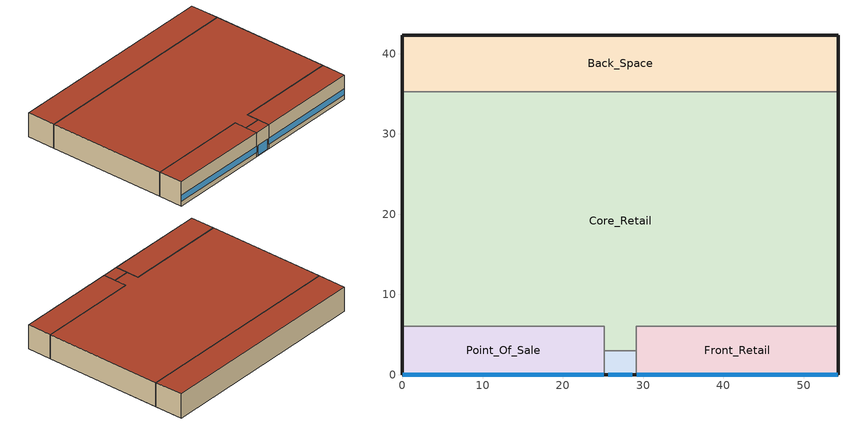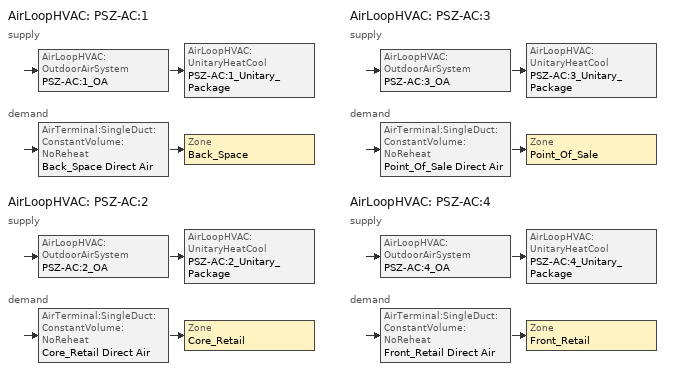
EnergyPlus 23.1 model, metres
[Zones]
Back_Space
 floor ground (ext-slab): 54.27,35.27 0,35.27 0,42.27 54.27,42.27 z0
 wall outside (Mass Non-res Ext Wall): 54.27,35.27 54.27,42.27 0,42.27 0,35.27 z0:6.1
 wall to Core_Retail (int-walls): 0,35.27 54.27,35.27 z0:6.1
 roof outside (IEAD Non-res Roof): 0,35.27 54.27,35.27 54.27,42.27 0,42.27 z6.1
Core_Retail
 floor ground (ext-slab): 25.14,3 25.14,6 0,6 0,35.27 54.27,35.27 54.27,6 29.14,6 29.14,3 z0
 wall outside (Mass Non-res Ext Wall): 54.27,6 54.27,35.27 / 0,35.27 0,6 z0:6.1
 wall to Front_Retail (int-walls): 29.14,3 29.14,6 54.27,6 z0:6.1
 wall to Point_Of_Sale (int-walls): 0,6 25.14,6 25.14,3 z0:6.1
 wall to Front_Entry (int-walls): 25.14,3 29.14,3 z0:6.1
 roof outside (IEAD Non-res Roof): 25.14,6 25.14,3 29.14,3 29.14,6 54.27,6 54.27,35.27 0,35.27 0,6 z6.1
Front_Entry
 floor ground (ext-slab): 25.14,0 25.14,3 29.14,3 29.14,0 z0
 wall outside (Mass Non-res Ext Wall): 25.14,0 29.14,0 z0:6.1
 wall to Front_Retail (int-walls): 29.14,0 29.14,3 z0:6.1
 wall to Point_Of_Sale (int-walls): 25.14,3 25.14,0 z0:6.1
 window (Window Non-res Fixed): 25.64,0 28.64,0 z0.05:2.66
 roof outside (IEAD Non-res Roof): 25.14,3 25.14,0 29.14,0 29.14,3 z6.1
Front_Retail
 floor ground (ext-slab): 54.27,0 29.14,0 29.14,6 54.27,6 z0
 wall outside (Mass Non-res Ext Wall): 29.14,0 54.27,0 54.27,6 z0:6.1
 window (Window Non-res Fixed): 29.19,0 54.22,0 z1.14:2.66
 roof outside (IEAD Non-res Roof): 29.14,0 54.27,0 54.27,6 29.14,6 z6.1
Point_Of_Sale
 floor ground (ext-slab): 0,0 0,6 25.14,6 25.14,0 z0
 wall outside (Mass Non-res Ext Wall): 0,6 0,0 25.14,0 z0:6.1
 window (Window Non-res Fixed): 0.05,0 25.09,0 z1.14:2.66
 roof outside (IEAD Non-res Roof): 0,6 0,0 25.14,0 25.14,6 z6.1
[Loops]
AirLoopHVAC 'PSZ-AC:1'
 supply: AirLoopHVAC:OutdoorAirSystem 'PSZ-AC:1_OA' > AirLoopHVAC:UnitaryHeatCool 'PSZ-AC:1_Unitary_Package'
 demand: AirTerminal:SingleDuct:ConstantVolume:NoReheat 'Back_Space Direct Air' > Zone 'Back_Space'
AirLoopHVAC 'PSZ-AC:2'
 supply: AirLoopHVAC:OutdoorAirSystem 'PSZ-AC:2_OA' > AirLoopHVAC:UnitaryHeatCool 'PSZ-AC:2_Unitary_Package'
 demand: AirTerminal:SingleDuct:ConstantVolume:NoReheat 'Core_Retail Direct Air' > Zone 'Core_Retail'
AirLoopHVAC 'PSZ-AC:3'
 supply: AirLoopHVAC:OutdoorAirSystem 'PSZ-AC:3_OA' > AirLoopHVAC:UnitaryHeatCool 'PSZ-AC:3_Unitary_Package'
 demand: AirTerminal:SingleDuct:ConstantVolume:NoReheat 'Point_Of_Sale Direct Air' > Zone 'Point_Of_Sale'
AirLoopHVAC 'PSZ-AC:4'
 supply: AirLoopHVAC:OutdoorAirSystem 'PSZ-AC:4_OA' > AirLoopHVAC:UnitaryHeatCool 'PSZ-AC:4_Unitary_Package'
 demand: AirTerminal:SingleDuct:ConstantVolume:NoReheat 'Front_Retail Direct Air' > Zone 'Front_Retail'
[Building]
Ref Bldg Stand-alone Retail New2004_v1.3_5.0: Loads convergence tolerance value=0.04; Maximum number of warmup days=25; Minimum number of warmup days=6; North axis=0; Solar distribution=FullInteriorAndExterior; Temperature convergence tolerance value=0.2; Terrain=City
[Site:GroundTemperature:BuildingSurface]
19.527, 19.502, 19.536, 19.598, 20.002, 21.64, 22.225, 22.375, 21.449, 20.121, 19.802, 19.633
[Site:Location]
USA IL-CHICAGO-OHARE: Elevation=190; Latitude=41.77; Longitude=-87.75; Time zone=-6
[Site:WaterMainsTemperature]
Annual average outdoor air temperature=9.69; Calculation method=Correlation; Maximum difference in monthly average outdoor air temperatures=28.1
[SizingPeriod:DesignDay] Barometric pressure=99063; Day of month=21; Daylight saving time indicator=No; Humidity condition type=WetBulb; Rain indicator=No; Snow indicator=No; Solar model indicator=ASHRAEClearSky
Name | Daily dry bulb temperature range | Day type | Maximum dry bulb temperature | Month | Sky clearness | Wetbulb or dewpoint at maximum dry bulb | Wind direction | Wind speed
CHICAGO Ann Clg .4% Condns WB=>MDB | 10.7 | SummerDesignDay | 31.2 | 7 | 1 | 25.5 | 230 | 5.3
CHICAGO Ann Htg 99.6% Condns DB | 0 | WinterDesignDay | -20.6 | 1 | 0 | -20.6 | 270 | 4.9
[Construction]
IEAD Non-res Roof: Roof Membrane, IEAD NonRes Roof Insulation, Metal Decking
InteriorFurnishings: Std Wood 6inch
Mass Non-res Ext Wall: 1IN Stucco, 8IN Concrete HW, Mass NonRes Wall Insulation, 1/2IN Gypsum
Window Non-res Fixed: NonRes Fixed Assembly Window
ext-slab: HW CONCRETE
int-walls: 1/2IN Gypsum, 1/2IN Gypsum
[Material] Thermal absorptance=0.9
Name | Conductivity | Density | Roughness | Solar absorptance | Specific heat | Thickness | Visible absorptance
1/2IN Gypsum | 0.16 | 784.9 | Smooth | 0.92 | 830 | 0.0127 | 0.92
1IN Stucco | 0.6918 | 1858 | Smooth | 0.92 | 837 | 0.0253 | 0.92
8IN CONCRETE HW | 1.311 | 2240 | Rough | 0.7 | 836.8 | 0.2032 | 0.7
HW CONCRETE | 1.311 | 2240 | Rough | 0.7 | 836.8 | 0.1016 | 0.7
IEAD NonRes Roof Insulation | 0.049 | 265 | MediumRough | 0.7 | 836.8 | 0.127339 | 0.7
Mass NonRes Wall Insulation | 0.049 | 265 | MediumRough | 0.7 | 836.8 | 0.0495495 | 0.7
Metal Decking | 45.006 | 7680 | MediumSmooth | 0.7 | 418.4 | 0.0015 | 0.3
Roof Membrane | 0.16 | 1121.29 | VeryRough | 0.7 | 1460 | 0.0095 | 0.7
Std Wood 6inch | 0.12 | 540 | MediumSmooth | 0.7 | 1210 | 0.15 | 0.7
[WindowMaterial:SimpleGlazingSystem]
NonRes Fixed Assembly Window: Solar heat gain coefficient=0.39; U factor=3.23646
[AirLoopHVAC] Design supply air flow rate=Autosize
PSZ-AC:1; PSZ-AC:2; PSZ-AC:3; PSZ-AC:4
[AirLoopHVAC:UnitaryHeatCool] Availability schedule=ALWAYS_ON; Cooling supply air flow rate=Autosize; Dehumidification control type=None; Fan placement=BlowThrough; Heating supply air flow rate=Autosize; Maximum supply air temperature=Autosize; No load supply air flow rate=Autosize; Supply air fan operating mode schedule=HVACOperationSchd
Name | Controlling zone or thermostat location | Cooling coil | Heating coil | Supply fan
PSZ-AC:1_Unitary_Package | Back_Space | PSZ-AC:1_Unitary_Package_CoolCoil | PSZ-AC:1_Unitary_Package_HeatCoil | PSZ-AC:1_Unitary_Package_fan
PSZ-AC:2_Unitary_Package | Core_Retail | PSZ-AC:2_Unitary_Package_CoolCoil | PSZ-AC:2_Unitary_Package_HeatCoil | PSZ-AC:2_Unitary_Package_fan
PSZ-AC:3_Unitary_Package | Point_Of_Sale | PSZ-AC:3_Unitary_Package_CoolCoil | PSZ-AC:3_Unitary_Package_HeatCoil | PSZ-AC:3_Unitary_Package_fan
PSZ-AC:4_Unitary_Package | Front_Retail | PSZ-AC:4_Unitary_Package_CoolCoil | PSZ-AC:4_Unitary_Package_HeatCoil | PSZ-AC:4_Unitary_Package_fan
[AirTerminal:SingleDuct:ConstantVolume:NoReheat] Availability schedule=ALWAYS_ON; Maximum air flow rate=Autosize
Back_Space Direct Air; Core_Retail Direct Air; Front_Retail Direct Air; Point_Of_Sale Direct Air
[AvailabilityManager:NightCycle] Applicability schedule=ALWAYS_ON; Control type=CycleOnAny; Cycling run time=1800; Cycling run time control type=FixedRunTime; Fan schedule=HVACOperationSchd; Thermostat tolerance=1
PSZ-AC:1 Availability Manager; PSZ-AC:2 Availability Manager; PSZ-AC:3 Availability Manager; PSZ-AC:4 Availability Manager
[Coil:Cooling:DX:SingleSpeed] 2023 rated evaporator fan power per volume flow rate=934.4; Availability schedule=ALWAYS_ON; Gross rated sensible heat ratio=Autosize; Gross rated total cooling capacity=Autosize; Rated air flow rate=Autosize
Name | Energy input ratio function of flow fraction curve | Energy input ratio function of temperature curve | Gross rated cooling cop | Part load fraction correlation curve | Total cooling capacity function of flow fraction curve | Total cooling capacity function of temperature curve
PSZ-AC:1_Unitary_Package_CoolCoil | ConstantCubic | Cool-EIR-fT | 3.50016 | Cool-PLF-fPLR | ConstantCubic | Cool-Cap-fT
PSZ-AC:2_Unitary_Package_CoolCoil | Measured_CoolCStandard10Ton_EIRFFF | Measured_CoolCStandard10Ton_EIRFT | 3.23372 | No_PLR_Degredation | Measured_CoolCStandard10Ton_CapFF | Measured_CoolCStandard10Ton_CapFT
PSZ-AC:3_Unitary_Package_CoolCoil; PSZ-AC:4_Unitary_Package_CoolCoil | ConstantCubic | Cool-EIR-fT | 3.66668 | Cool-PLF-fPLR | ConstantCubic | Cool-Cap-fT
[Coil:Heating:Electric]
Front_Entry Unit Heater coil: Availability schedule=ALWAYS_ON; Efficiency=1; Nominal capacity=Autosize
[Coil:Heating:Fuel] Availability schedule=ALWAYS_ON; Fuel type=NaturalGas; Nominal capacity=Autosize
Name | Burner efficiency
PSZ-AC:1_Unitary_Package_HeatCoil; PSZ-AC:3_Unitary_Package_HeatCoil; PSZ-AC:4_Unitary_Package_HeatCoil | 0.8
PSZ-AC:2_Unitary_Package_HeatCoil | 0.78
[Controller:OutdoorAir] Economizer control action type=ModulateFlow; Economizer maximum limit dry bulb temperature=28; Economizer maximum limit enthalpy=64000; Economizer minimum limit dry bulb temperature=-100; Lockout type=NoLockout; Maximum outdoor air flow rate=Autosize; Minimum limit type=FixedMinimum; Minimum outdoor air flow rate=Autosize; Minimum outdoor air schedule=HVACOperationSchd
Name | Economizer control type
PSZ-AC:1_OA_Controller; PSZ-AC:3_OA_Controller; PSZ-AC:4_OA_Controller | NoEconomizer
PSZ-AC:2_OA_Controller | DifferentialDryBulb
[DesignSpecification:OutdoorAir] Outdoor air method=Flow/Area
Name | Outdoor air flow per zone floor area
SZ DSOA Back_Space | 0.00075
SZ DSOA Core_Retail; SZ DSOA Front_Retail; SZ DSOA Point_Of_Sale | 0.0015
SZ DSOA Front_Entry | 0
[ElectricEquipment] Design level calculation method=Watts/Area; End use subcategory=MiscPlug; Fraction latent=0; Fraction lost=0; Fraction radiant=0.5; Schedule=BLDG_EQUIP_SCH
Name | Watts per zone floor area | Zone or zonelist or space or spacelist
Back_Space_MiscPlug_Equip | 8.07 | Back_Space
Core_Retail_MiscPlug_Equip | 3.23 | Core_Retail
Front_Retail_MiscPlug_Equip | 3.23 | Front_Retail
Point_Of_Sale_MiscPlug_Equip | 21.52 | Point_Of_Sale
[Exterior:Lights]
Exterior Facade Lighting: Control option=AstronomicalClock; Design level=8266; End use subcategory=Exterior Facade Lighting; Schedule=ALWAYS_ON
[Fan:ConstantVolume]
Front_Entry Unit HeaterFan: Availability schedule=ALWAYS_ON; End use subcategory=Unit Heater Fans; Fan total efficiency=0.53625; Maximum flow rate=Autosize; Motor efficiency=0.825; Motor in airstream fraction=1; Pressure rise=49.8
[Fan:OnOff] Availability schedule=HVACOperationSchd; End use subcategory=Unitary Fans; Maximum flow rate=Autosize; Motor in airstream fraction=1
Name | Fan total efficiency | Motor efficiency | Pressure rise
PSZ-AC:1_Unitary_Package_fan | 0.56875 | 0.875 | 622
PSZ-AC:2_Unitary_Package_fan | 0.5915 | 0.91 | 1109.648
PSZ-AC:3_Unitary_Package_fan | 0.546 | 0.84 | 622
PSZ-AC:4_Unitary_Package_fan | 0.53625 | 0.825 | 622
[InternalMass] Construction=InteriorFurnishings
Name | Zone or zonelist | Surface area
Back_Space Internal Mass | Back_Space | 759.78
Core_Retail Internal Mass | Core_Retail | 3200.97
Front_Entry Internal Mass | Front_Entry | 24
Front_Retail Internal Mass | Front_Retail | 301.62
Point_Of_Sale Internal Mass | Point_Of_Sale | 301.62
[Lights] Design level calculation method=Watts/Area; End use subcategory=General; Fraction radiant=0.7; Fraction replaceable=1; Fraction visible=0.2; Return air fraction=0; Return air fraction calculated from plenum temperature=No; Schedule=BLDG_LIGHT_SCH
Name | Watts per zone floor area | Zone or zonelist or space or spacelist
Back_Space_Lights | 8.61 | Back_Space
Core_Retail_Lights | 18.29 | Core_Retail
Front_Entry_Lights | 11.84 | Front_Entry
Front_Retail_Lights | 18.29 | Front_Retail
Point_Of_Sale_Lights | 18.29 | Point_Of_Sale
[People] Activity level schedule=ACTIVITY_SCH; Air velocity schedule=AIR_VELO_SCH; Clothing insulation calculation method=ClothingInsulationSchedule; Clothing insulation schedule=CLOTHING_SCH; Enable ashrae 55 comfort warnings=No; Fraction radiant=0.3; Mean radiant temperature calculation type=ZoneAveraged; Number of people calculation method=Area/Person; Number of people schedule=BLDG_OCC_SCH; Sensible heat fraction=Autocalculate; Thermal comfort model 1 type=Fanger; Work efficiency schedule=WORK_EFF_SCH
Name | Floor area per person | Zone or zonelist or space or spacelist
Back_Space People | 27.87 | Back_Space
Core_Retail People | 6.19 | Core_Retail
Front_Entry People | 6.19 | Front_Entry
Front_Retail People | 6.19 | Front_Retail
Point_Of_Sale People | 6.19 | Point_Of_Sale
[SetpointManager:MixedAir] Control variable=Temperature
Name | Setpoint node or nodelist
PSZ-AC:1_OAMixed Air Temp Manager | PSZ-AC:1_OA-PSZ-AC:1_Unitary_PackageNode
PSZ-AC:2_OAMixed Air Temp Manager | PSZ-AC:2_OA-PSZ-AC:2_Unitary_PackageNode
PSZ-AC:3_OAMixed Air Temp Manager | PSZ-AC:3_OA-PSZ-AC:3_Unitary_PackageNode
PSZ-AC:4_OAMixed Air Temp Manager | PSZ-AC:4_OA-PSZ-AC:4_Unitary_PackageNode
[SetpointManager:SingleZone:Reheat] Control variable=Temperature; Maximum supply air temperature=50; Minimum supply air temperature=10
Name | Control zone | Setpoint node or nodelist
SupAirTemp MngrBack_Space | Back_Space | PSZ-AC:1 Supply Equipment Outlet Node
SupAirTemp MngrCore_Retail | Core_Retail | PSZ-AC:2 Supply Equipment Outlet Node
SupAirTemp MngrFront_Retail | Front_Retail | PSZ-AC:4 Supply Equipment Outlet Node
SupAirTemp MngrPoint_Of_Sale | Point_Of_Sale | PSZ-AC:3 Supply Equipment Outlet Node
[Sizing:System] 100 outdoor air in cooling=No; 100 outdoor air in heating=No; Central cooling capacity control method=VAV; Central cooling design supply air humidity ratio=0.0085; Central cooling design supply air temperature=12.8; Central heating design supply air humidity ratio=0.008; Central heating design supply air temperature=40; Central heating maximum system air flow ratio=1; Cooling design capacity=Autosize; Cooling design capacity method=CoolingDesignCapacity; Cooling supply air flow rate=0; Cooling supply air flow rate method=DesignDay; Design outdoor air flow rate=Autosize; Heating design capacity=Autosize; Heating design capacity method=HeatingDesignCapacity; Heating supply air flow rate=0; Heating supply air flow rate method=DesignDay; Precool design humidity ratio=0.008; Precool design temperature=12.8; Preheat design humidity ratio=0.008; Preheat design temperature=7; Type of load to size on=Sensible; Type of zone sum to use=NonCoincident; Zone maximum outdoor air fraction=1
PSZ-AC:1; PSZ-AC:2; PSZ-AC:3; PSZ-AC:4
[Sizing:Zone] Account for dedicated outdoor air system=No; Cooling design air flow method=DesignDay; Dedicated outdoor air high setpoint temperature for design=Autosize; Dedicated outdoor air low setpoint temperature for design=Autosize; Dedicated outdoor air system control strategy=NeutralSupplyAir; Heating design air flow method=DesignDay; Zone cooling design supply air humidity ratio=0.0085; Zone cooling design supply air temperature=14; Zone cooling design supply air temperature input method=SupplyAirTemperature; Zone heating design supply air humidity ratio=0.008; Zone heating design supply air temperature=40; Zone heating design supply air temperature input method=SupplyAirTemperature
Name | Design specification outdoor air object
Back_Space | SZ DSOA Back_Space
Core_Retail | SZ DSOA Core_Retail
Front_Entry | SZ DSOA Front_Entry
Front_Retail | SZ DSOA Front_Retail
Point_Of_Sale | SZ DSOA Point_Of_Sale
[ThermostatSetpoint:DualSetpoint] Heating setpoint temperature schedule=HTGSETP_SCH
Name | Cooling setpoint temperature schedule
Back_Space DualSPSched; Core_Retail DualSPSched; Front_Retail DualSPSched; Point_Of_Sale DualSPSched | CLGSETP_SCH
Front_Entry DualSPSched | FRONT_ENTRY_COOLING
[UtilityCost:Charge:Block] Category variable=EnergyCharges; Season=Annual; Source variable=totalEnergy
Name | Block 1 cost per unit value or variable | Block 2 cost per unit value or variable | Block 3 cost per unit value or variable | Block 4 cost per unit value or variable | Block size 1 value or variable | Block size 2 value or variable | Block size 3 value or variable | Block size 4 value or variable | Tariff | Utility cost charge block | Block size multiplier value or variable
UtilityCost:Charge:Block 1 | 0.108222 | 0.087021 | 0.07842 | 0.05832 | 300 | 700 | 1500 | remaining | PSI_LLF_LowLoadFactorService | AnnualEnergyCharge
UtilityCost:Charge:Block 2 | 0 | 0.051773 | 0.046965 |  | 190 | 110 | remaining |  | PSI_LLF_LowLoadFactorService | AnnualDemandBaseCharge | TotalDemand
UtilityCost:Charge:Block 3 | 0.082409 | 0.072873 | 0.061696 | 0.041179 | 300 | 700 | 1500 | remaining | PSI_CS_CommercialElectricService | AnnualEnergyCharge
[UtilityCost:Charge:Simple] Season=Annual
Name | Category variable | Cost per unit value or variable | Source variable | Tariff | Utility cost charge simple
UtilityCost:Charge:Simple 1 | EnergyCharges | 0.002028 | totalEnergy | PSI_LLF_LowLoadFactorService | FuelCostAdjustEnergyCharge
UtilityCost:Charge:Simple 2 | EnergyCharges | 0.000536 | totalEnergy | PSI_LLF_LowLoadFactorService | QualPollutionControlAdjustEnergyCharge
UtilityCost:Charge:Simple 3 | EnergyCharges | 0.001127 | totalEnergy | PSI_LLF_LowLoadFactorService | SoxNoxRiderAdjustEnergyCharge
UtilityCost:Charge:Simple 4 | EnergyCharges | -0.00037 | totalEnergy | PSI_LLF_LowLoadFactorService | DSMRiderAdjustEnergyCharge
UtilityCost:Charge:Simple 5 | EnergyCharges | -3.1e-05 | totalEnergy | PSI_LLF_LowLoadFactorService | PurchPowerTrackerAdjustEnergyCharge
UtilityCost:Charge:Simple 6 | EnergyCharges | -0.000216 | totalEnergy | PSI_LLF_LowLoadFactorService | MidwestISOAdjustEnergyCharge
UtilityCost:Charge:Simple 7 | EnergyCharges | 0.000833 | totalEnergy | PSI_LLF_LowLoadFactorService | CleanCoalRiderEnergyCharge
UtilityCost:Charge:Simple 8 | Taxes | 0.08 | SubTotal | PSI_LLF_LowLoadFactorService | TaxofeightPercent
UtilityCost:Charge:Simple 9 | EnergyCharges | 0.002028 | totalEnergy | PSI_CS_CommercialElectricService | FuelCostAdjustEnergyCharge
UtilityCost:Charge:Simple 10 | EnergyCharges | 0.000536 | totalEnergy | PSI_CS_CommercialElectricService | QualPollutionControlAdjustEnergyCharge
UtilityCost:Charge:Simple 11 | EnergyCharges | 0.001127 | totalEnergy | PSI_CS_CommercialElectricService | SoxNoxRiderAdjustEnergyCharge
UtilityCost:Charge:Simple 12 | EnergyCharges | 2.1e-05 | totalEnergy | PSI_CS_CommercialElectricService | DSMRiderAdjustEnergyCharge
UtilityCost:Charge:Simple 13 | EnergyCharges | 3.4e-05 | totalEnergy | PSI_CS_CommercialElectricService | PurchPowerTrackerAdjustEnergyCharge
UtilityCost:Charge:Simple 14 | EnergyCharges | -0.000203 | totalEnergy | PSI_CS_CommercialElectricService | MidwestISOAdjustEnergyCharge
UtilityCost:Charge:Simple 15 | EnergyCharges | 0.000807 | totalEnergy | PSI_CS_CommercialElectricService | CleanCoalRiderEnergyCharge
UtilityCost:Charge:Simple 16 | Taxes | 0.08 | SubTotal | PSI_CS_CommercialElectricService | TaxofeightPercent
UtilityCost:Charge:Simple 17 | EnergyCharges | IN_MonthlyGasRates | totalEnergy | IN_EIAMonthlyRateGas | MonthlyRateGasCharge
UtilityCost:Charge:Simple 18 | Taxes | 0.08 | SubTotal | IN_EIAMonthlyRateGas | TaxofEightPercent
[UtilityCost:Qualify] Season=Annual; Threshold test=Count; Threshold value or variable=75; Variable=TotalDemand
Name | Number of months | Qualify type | Tariff | Utility cost qualify
UtilityCost:Qualify 1 | 12 | Minimum | PSI_LLF_LowLoadFactorService | MinDemand75kw
UtilityCost:Qualify 2 | 1 | Maximum | PSI_CS_CommercialElectricService | MaxDemand75kw
[UtilityCost:Tariff]
Name | Conversion factor choice | Group | Monthly charge or variable | Output meter | Demand window length
IN_EIAMonthlyRateGas | MCF | Comm Gas | 0 | NaturalGas:Facility
PSI_CS_CommercialElectricService | kWh | Comm Elect | 9.4 | Electricity:Facility
PSI_LLF_LowLoadFactorService | kWh | Comm Elect | 15 | Electricity:Facility | HalfHour
[UtilityCost:Variable]
IN_MonthlyGasRates: January value=8.22; February value=7.51; March value=8.97; April value=9.01; May value=9.16; June value=10.44; July value=10.32; August value=10.13; September value=9.2; October value=8.18; November value=7.83; December value=7.63; Tariff=IN_EIAMonthlyRateGas; Variable type=Currency
[Zone] Floor area=Autocalculate; Multiplier=1; Part of total floor area=Yes; Type=1
Back_Space; Core_Retail; Front_Entry; Front_Retail; Point_Of_Sale
[ZoneControl:Thermostat] Control type schedule=Dual Zone Control Type Sched
Name | Zone or zonelist | Control 1
Back_Space Thermostat | Back_Space | Back_Space DualSPSched
Core_Retail Thermostat | Core_Retail | Core_Retail DualSPSched
Front_Entry Thermostat | Front_Entry | Front_Entry DualSPSched
Front_Retail Thermostat | Front_Retail | Front_Retail DualSPSched
Point_Of_Sale Thermostat | Point_Of_Sale | Point_Of_Sale DualSPSched
[Zone equipment]
Back_Space: Back_Space Direct Air
Core_Retail: Core_Retail Direct Air
Front_Entry: Front_Entry Unit Heater
Front_Retail: Front_Retail Direct Air
Point_Of_Sale: Point_Of_Sale Direct Air
[ZoneHVAC:UnitHeater]
Front_Entry Unit Heater: Availability schedule=ALWAYS_ON; Heating coil=Front_Entry Unit Heater coil; Heating convergence tolerance=0.001; Maximum hot water or steam flow rate=Autosize; Maximum supply air flow rate=Autosize; Minimum hot water or steam flow rate=0; Supply air fan=Front_Entry Unit HeaterFan; Supply air fan operation during no heating=No
[ZoneInfiltration:DesignFlowRate] Constant term coefficient=1; Temperature term coefficient=0; Velocity squared term coefficient=0; Velocity term coefficient=0
Name | Design flow rate calculation method | Flow rate per exterior surface area | Schedule | Zone or zonelist or space or spacelist | Air changes per hour
Back_Space_Infiltration | Flow/ExteriorArea | 0.000302 | INFIL_HALF_ON_SCH | Back_Space
Core_Retail_Infiltration | Flow/ExteriorArea | 0.000302 | INFIL_HALF_ON_SCH | Core_Retail
Front_Entry_Infiltration | AirChanges/Hour |  | INFIL_FRONT_SCH | Front_Entry | 1
Front_Retail_Infiltration | Flow/ExteriorArea | 0.000302 | INFIL_HALF_ON_SCH | Front_Retail
Point_Of_Sale_Infiltration | Flow/ExteriorArea | 0.000302 | INFIL_HALF_ON_SCH | Point_Of_Sale
[Curve:Biquadratic]
Name | Maximum value of x | Maximum value of y | Minimum value of x | Minimum value of y | Coefficient1 constant | Coefficient2 x | Coefficient3 x 2 | Coefficient4 y | Coefficient5 y 2 | Coefficient6 x y
Cool-Cap-fT | 100 | 100 | -100 | -100 | 0.971212 | -0.0152755 | 0.00144345 | -0.00039321 | -6.8364e-06 | -0.000290596
Cool-EIR-fT | 100 | 100 | -100 | -100 | 0.286871 | 0.0239022 | -0.000810648 | 0.0134585 | 0.000338936 | -0.000487004
Measured_CoolCStandard10Ton_CapFT | 29.4 | 50.3 | 11.1 | 10 | 0.52357 | 0.03478 | 0 | -0.001915 | -0.00010838 | 0
Measured_CoolCStandard10Ton_EIRFT | 29.4 | 50.3 | 11.1 | 10 | 0.9847 | -0.04285 | 0.0013562 | 0.009934 | 0.0006398 | -0.001169
[Curve:Cubic]
ConstantCubic: Maximum value of x=100; Minimum value of x=-100; Coefficient1 constant=1; Coefficient2 x=0; Coefficient3 x 2=0; Coefficient4 x 3=0
[Curve:Quadratic]
Name | Maximum curve output | Maximum value of x | Minimum curve output | Minimum value of x | Coefficient1 constant | Coefficient2 x | Coefficient3 x 2
Cool-PLF-fPLR | 1 | 1 | 0.7 | 0 | 0.909496 | 0.0986477 | -0.00819488
Measured_CoolCStandard10Ton_CapFF |  | 1.197 |  | 0.776 | 0.7685 | 0.2315 | 0
Measured_CoolCStandard10Ton_EIRFFF |  | 1.197 |  | 0.776 | 1.192 | -0.1917 | 0
No_PLR_Degredation |  | 1 |  | 0 | 1 | 0 | 0
[Schedule:Compact]
ACTIVITY_SCH: Through: 12/31, For: AllDays, Until: 24:00, 120
AIR_VELO_SCH: Through: 12/31, For: AllDays, Until: 24:00, 0.2
ALWAYS_ON: Through: 12/31, For: AllDays, Until: 24:00, 1
BLDG_EQUIP_SCH: Through: 12/31, For: Weekdays, Until: 07:00, 0.2, Until: 08:00, 0.4, Until: 09:00, 0.7, Until: 18:00, 0.9, Until: 20:00, 0.8, Until: 21:00, 0.7, Until: 22:00, 0.4, Until: 24:00, 0.2, For: Saturday, Until: 07:00, 0.15, Until: 08:00, 0.3, Until: 09:00, 0.5, Until: 10:00, 0.8, Until: 18:00, 0.9, Until: 19:00, 0.7, Until: 21:00, 0.5, Until: 22:00, 0.3, Until: 24:00, 0.15, For: SummerDesignDay, Until: 24:00, 1, For: WinterDesignDay, Until: 24:00, 0, For: AllOtherDays, Until: 08:00, 0.15, Until: 10:00, 0.3, Until: 12:00, 0.6, Until: 17:00, 0.8, Until: 18:00, 0.6, Until: 19:00, 0.4, Until: 24:00, 0.15
BLDG_LIGHT_SCH: Through: 12/31, For: Weekdays, Until: 07:00, 0.05, Until: 08:00, 0.2, Until: 09:00, 0.5, Until: 18:00, 0.9, Until: 20:00, 0.6, Until: 21:00, 0.5, Until: 22:00, 0.2, Until: 24:00, 0.05, For: Saturday, Until: 07:00, 0.05, Until: 08:00, 0.1, Until: 09:00, 0.3, Until: 10:00, 0.6, Until: 18:00, 0.9, Until: 19:00, 0.5, Until: 21:00, 0.3, Until: 22:00, 0.1, Until: 24:00, 0.05, For: SummerDesignDay, Until: 24:00, 1, For: WinterDesignDay, Until: 24:00, 0, For: AllOtherDays, Until: 08:00, 0.05, Until: 10:00, 0.1, Until: 12:00, 0.4, Until: 17:00, 0.6, Until: 18:00, 0.4, Until: 19:00, 0.2, Until: 24:00, 0.05
BLDG_OCC_SCH: Through: 12/31, For: Weekdays, Until: 07:00, 0, Until: 08:00, 0.1, Until: 09:00, 0.2, Until: 11:00, 0.5, Until: 15:00, 0.7, Until: 16:00, 0.8, Until: 17:00, 0.7, Until: 19:00, 0.5, Until: 21:00, 0.3, Until: 24:00, 0, For: SummerDesignDay WinterDesignDay, Until: 24:00, 1, For: Saturday, Until: 07:00, 0, Until: 08:00, 0.1, Until: 09:00, 0.2, Until: 10:00, 0.5, Until: 11:00, 0.6, Until: 17:00, 0.8, Until: 18:00, 0.6, Until: 21:00, 0.2, Until: 22:00, 0.1, Until: 24:00, 0, For: AllOtherDays, Until: 09:00, 0, Until: 10:00, 0.1, Until: 12:00, 0.2, Until: 17:00, 0.4, Until: 18:00, 0.2, Until: 19:00, 0.1, Until: 24:00, 0
CLGSETP_SCH: Through: 12/31, For: Weekdays SummerDesignDay, Until: 06:00, 30, Until: 21:00, 24, Until: 24:00, 30, For: Saturday, Until: 06:00, 30, Until: 22:00, 24, Until: 24:00, 30, For WinterDesignDay, Until: 24:00, 30, For: Sunday Holidays AllOtherDays, Until: 8:00, 30, Until: 19:00, 24, Until: 24:00, 30
CLOTHING_SCH: Through: 04/30, For: AllDays, Until: 24:00, 1, Through: 09/30, For: AllDays, Until: 24:00, 0.5, Through: 12/31, For: AllDays, Until: 24:00, 1
Dual Zone Control Type Sched: Through: 12/31, For: AllDays, Until: 24:00, 4
FRONT_ENTRY_COOLING: Through: 12/31, For: AllDays, Until: 24:00, 90
HTGSETP_SCH: Through: 12/31, For: Weekdays, Until: 06:00, 15.6, Until: 21:00, 21, Until: 24:00, 15.6, For SummerDesignDay, Until: 24:00, 15.6, For WinterDesignDay, Until: 24:00, 21, For: Saturday, Until: 06:00, 15.6, Until: 22:00, 21, Until: 24:00, 15.6, For: Sunday Holidays AllOtherDays, Until:  8:00, 15.6, Until: 19:00, 21, Until: 24:00, 15.6
HVACOperationSchd: Through: 12/31, For: Weekdays SummerDesignDay, Until: 06:00, 0, Until: 21:00, 1, Until: 24:00, 0, For: Saturday WinterDesignDay, Until: 06:00, 0, Until: 22:00, 1, Until: 24:00, 0, For: AllOtherDays, Until: 08:00, 0, Until: 19:00, 1, Until: 24:00, 0
INFIL_FRONT_SCH: Through: 12/31, For: Weekdays SummerDesignDay, Until: 06:00, 0.25, Until: 21:00, 1, Until: 24:00, 0.25, For: Saturday, Until: 06:00, 0.25, Until: 22:00, 1, Until: 24:00, 0.25, For: WinterDesignDay, Until: 24:00, 1, For: AllOtherDays, Until: 08:00, 0.25, Until: 17:00, 1, Until: 24:00, 0.25
INFIL_HALF_ON_SCH: Through: 12/31, For: Weekdays SummerDesignDay, Until: 06:00, 1, Until: 21:00, 0.5, Until: 24:00, 1, For: Saturday, Until: 06:00, 1, Until: 22:00, 0.5, Until: 24:00, 1, For: WinterDesignDay, Until: 24:00, 1, For: AllOtherDays, Until: 08:00, 1, Until: 17:00, 0.5, Until: 24:00, 1
WORK_EFF_SCH: Through: 12/31, For: AllDays, Until: 24:00, 0
